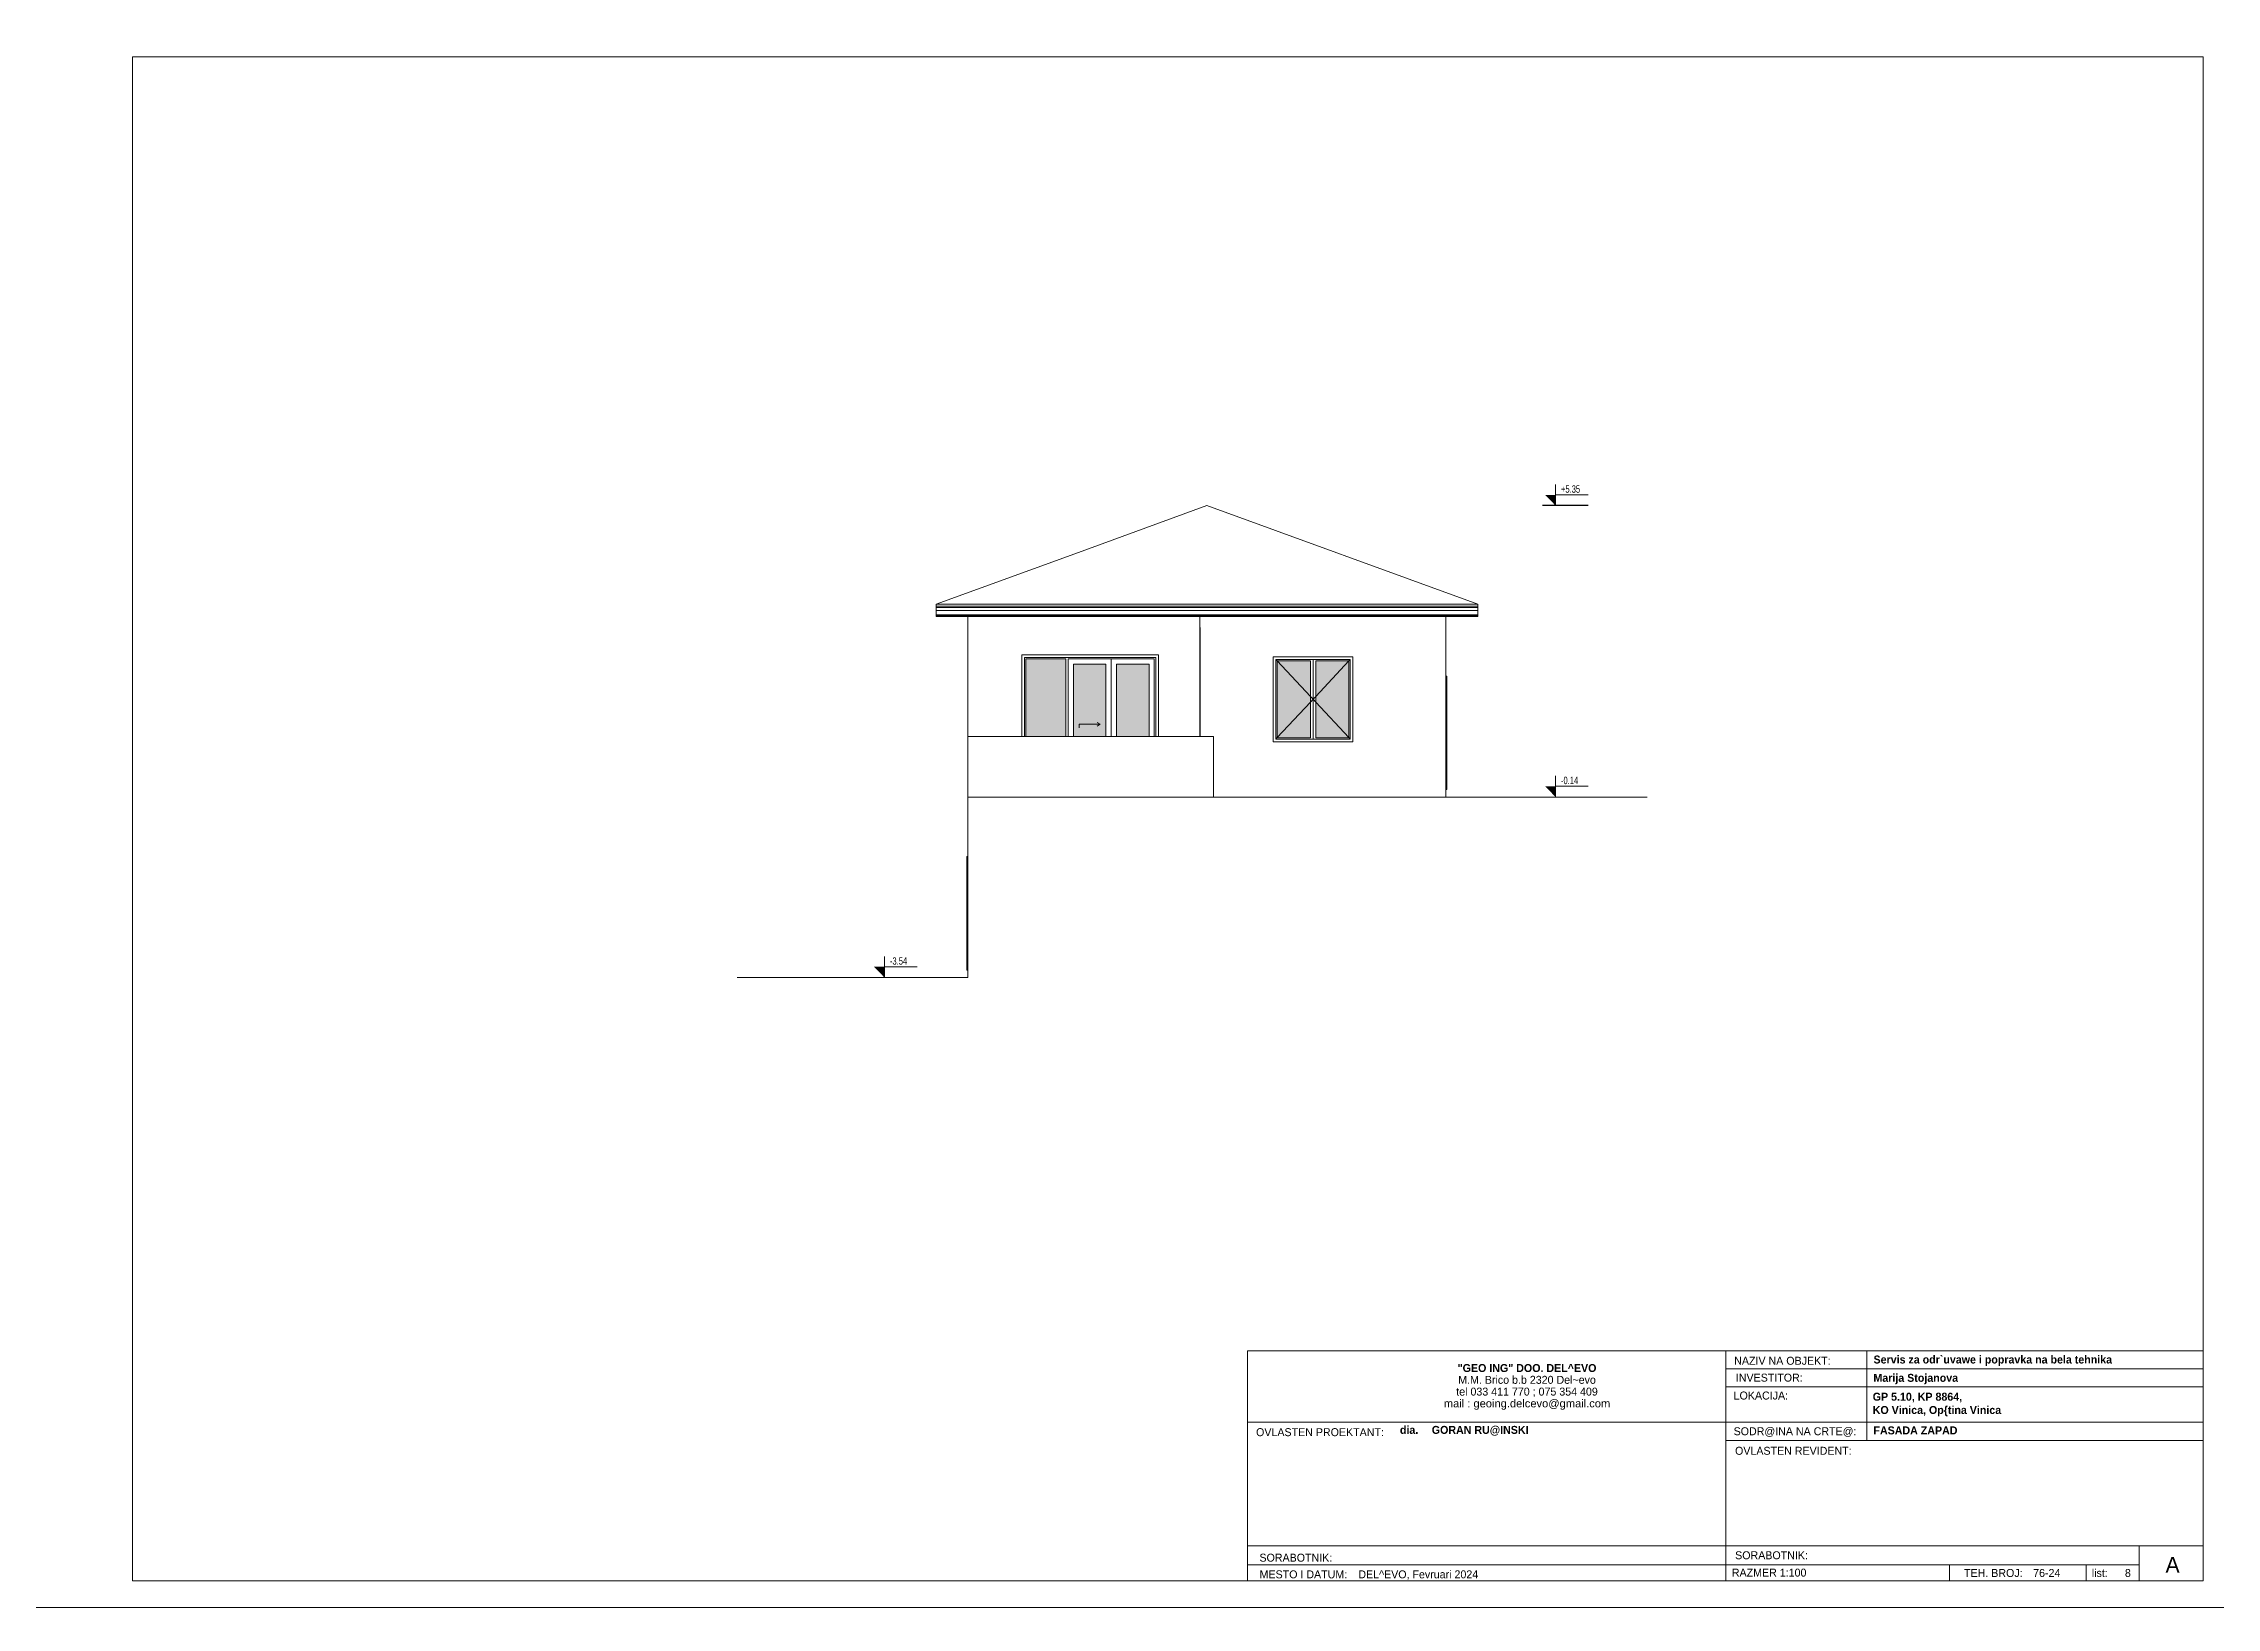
# Model space of a CAD drawing. Header units: millimetres. Extents: x -115530 to 122462, y -34508 to 119375.
# Drawn here: x -30705 to 10220, y 59975 to 89425 of the extents above; entities that cross this region are included whole.
import ezdxf

# ---------------------------------------------------------------- set-up
doc = ezdxf.new("R2010")
doc.units = ezdxf.units.MM
doc.header["$MEASUREMENT"] = 0
for name, color, linetype, lineweight, true_color in [('2D Drafting - General_Pen_No__5', 7, 'Continuous', 13, 0x40a5ff), ('New_Shell - Roof_Pen_No__92', 7, 'Continuous', 13, 0x6a6a6a), ('New_Site & Landscape - Terrain_Pen_No__93', 7, 'Continuous', 13, 0xa2a233), ('New_Structural - Bearing_Pen_No__87', 7, 'Continuous', 13, 0x6a6a6a)]:
    doc.layers.add(name, color=color, linetype=linetype, lineweight=lineweight, true_color=true_color)
for name, color, linetype, lineweight in [('Lines_Pen_No__1', 7, 'Continuous', 13), ('Pecat_Pen_No__1', 7, 'Continuous', 13), ('Roofs_Pen_No__1', 7, 'Continuous', 13)]:
    doc.layers.add(name, color=color, linetype=linetype, lineweight=lineweight)
doc.styles.add('GENERATED_STYLE_5', font='')
doc.styles.add('ROM', font='ROMANS.SHX', dxfattribs={"width": 0.7})
doc.styles.get('GENERATED_STYLE_5').set_extended_font_data('MAC C Swiss cyrillic', bold=True)

msp = doc.modelspace()

# ---------------------------------------------------------------- hatches: boundary and pattern name
h = msp.add_hatch(color=0)
h.dxf.hatch_style = 2
h.paths.add_polyline_path([(-2228.12, 80723.16), (-2424.97, 80926.36), (-2228.12, 80926.36)])
h = msp.add_hatch(color=0)
h.dxf.hatch_style = 2
h.paths.add_polyline_path([(-2228.12, 75236.65), (-2424.97, 75439.85), (-2228.12, 75439.85)])
h = msp.add_hatch(color=0)
h.dxf.hatch_style = 2
h.paths.add_polyline_path([(-14865.74, 71836.65), (-15062.59, 72039.85), (-14865.74, 72039.85)])
at = {"layer": '2D Drafting - General_Pen_No__5'}
h = msp.add_hatch(color=256, dxfattribs=at)
h.dxf.hatch_style = 1
h.set_gradient(color1=(255, 255, 255), color2=(122, 175, 223), rotation=90)
h.paths.add_polyline_path([(-11448.47, 77836.65), (-12204.71, 77836.65), (-12204.71, 76376.65), (-11448.47, 76376.65)])
h.paths.add_polyline_path([(-10696.59, 77736.65), (-11308.47, 77736.65), (-11308.47, 76376.65), (-10696.59, 76376.65)])
h.paths.add_polyline_path([(-9884.71, 77736.65), (-10496.59, 77736.65), (-10496.59, 76376.65), (-9884.71, 76376.65)])
h.paths.add_polyline_path([(-7469.71, 77798.2), (-7469.71, 76355.1), (-6844.71, 77023.2), (-6844.71, 77130.1)])
h.paths.add_polyline_path([(-6844.71, 77801.65), (-7469.71, 77801.65), (-7469.71, 77798.2), (-6844.71, 77130.1)])
h.paths.add_polyline_path([(-6119.71, 77798.2), (-6119.71, 77801.65), (-6744.71, 77801.65), (-6744.71, 77130.1)])
h.paths.add_polyline_path([(-6119.71, 77798.2), (-6744.71, 77130.1), (-6744.71, 77023.2), (-6119.71, 76355.1)])
h.paths.add_polyline_path([(-6744.71, 77023.2), (-6744.71, 76351.65), (-6119.71, 76351.65), (-6119.71, 76355.1)])
h.paths.add_polyline_path([(-6844.71, 77023.2), (-7469.71, 76355.1), (-7469.71, 76351.65), (-6844.71, 76351.65)])

# ---------------------------------------------------------------- linework, layer by layer
msp.add_line((-1612.17, 80724.14), (-2471.63, 80724.14))
at = {"color": 0, "lineweight": 5}
for points in [[(-2228.12, 80723.16), (-2228.12, 81123.16)], [(-2228.12, 80926.36), (-1612.17, 80926.36)], [(-2228.12, 75236.65), (-2228.12, 75636.65)], [(-2228.12, 75439.85), (-1612.17, 75439.85)], [(-14865.74, 71836.65), (-14865.74, 72236.65)], [(-14865.74, 72039.85), (-14249.79, 72039.85)]]:
    msp.add_lwpolyline(points, dxfattribs=at)
at = {"layer": 'Lines_Pen_No__1', "linetype": 'Continuous'}
for p, q in [((9969.56, 60475.49), (9969.56, 65510.98)), ((9969.56, 64809.92), (980.49, 64809.92)), ((980.49, 63117.85), (9969.56, 63117.85)), ((5189.42, 60779.03), (5189.42, 60475.49)), ((7763.4, 60779.03), (7763.4, 60475.49))]:
    msp.add_line(p, q, dxfattribs=at)
at = {"layer": 'Lines_Pen_No__1'}
msp.add_line((980.49, 60475.49), (980.49, 64809.92), dxfattribs=at)
at = {"layer": 'Lines_Pen_No__1', "linetype": 'Continuous', "flags": 128}
for points in [[(-8030.44, 64809.92), (980.49, 64809.92)], [(-8030.44, 60475.49), (-8030.44, 64809.92), (980.49, 64809.92)], [(3636.51, 64799.15), (3636.51, 63117.85)], [(980.49, 64469.15), (9969.56, 64469.15)], [(980.49, 64128.38), (9969.56, 64128.38)], [(-8030.44, 63468.38), (980.49, 63468.38)], [(980.49, 63468.38), (9969.56, 63468.38)], [(-8030.44, 61139.92), (9969.56, 61139.92)], [(8763.4, 60839.92), (8763.4, 60475.49), (8763.4, 61139.92)], [(-8030.44, 60779.03), (8763.4, 60779.03)], [(-8030.44, 60475.49), (9969.56, 60475.49)]]:
    msp.add_lwpolyline(points, dxfattribs=at)
at = {"layer": 'New_Shell - Roof_Pen_No__92', "color": 23, "linetype": 'Continuous', "lineweight": 13, "true_color": 0xbf8080}
for p, q in [((-8794.71, 80724.14), (-11282.21, 79818.76)), ((-3694.71, 78867.89), (-8794.71, 80724.14)), ((-11282.21, 79818.76), (-13894.71, 78867.89)), ((-13889.56, 78869.76), (-13894.71, 78869.76)), ((-13894.71, 78869.76), (-13894.71, 78867.89)), ((-13894.71, 78867.89), (-8669.71, 78867.89)), ((-13894.71, 78867.89), (-13894.71, 78830.64)), ((-8669.71, 78830.64), (-13894.71, 78830.64)), ((-13894.71, 78830.64), (-13894.71, 78804.04)), ((-8669.71, 78804.04), (-13894.71, 78804.04)), ((-13894.71, 78804.04), (-13894.71, 78802.97)), ((-8669.71, 78802.97), (-13894.71, 78802.97)), ((-13894.71, 78802.97), (-13894.71, 78749.76)), ((-8669.71, 78749.76), (-13894.71, 78749.76)), ((-13894.71, 78749.76), (-13894.71, 78669.95)), ((-8669.71, 78669.95), (-13894.71, 78669.95)), ((-13894.71, 78669.95), (-13894.71, 78656.65)), ((-13894.71, 78636.65), (-13894.71, 78656.65)), ((-8669.71, 78656.65), (-13894.71, 78656.65)), ((-13894.71, 78636.65), (-8669.71, 78636.65)), ((-8669.71, 78867.89), (-3694.71, 78867.89)), ((-3694.71, 78830.64), (-8669.71, 78830.64)), ((-3694.71, 78804.04), (-8669.71, 78804.04)), ((-3694.71, 78802.97), (-8669.71, 78802.97)), ((-3694.71, 78749.76), (-8669.71, 78749.76)), ((-3694.71, 78669.95), (-8669.71, 78669.95)), ((-3694.71, 78656.65), (-8669.71, 78656.65)), ((-8669.71, 78636.65), (-3694.71, 78636.65)), ((-3694.71, 78869.76), (-3699.87, 78869.76)), ((-3694.71, 78867.89), (-3694.71, 78869.76)), ((-3694.71, 78830.64), (-3694.71, 78867.89)), ((-3694.71, 78804.04), (-3694.71, 78830.64)), ((-3694.71, 78802.97), (-3694.71, 78804.04)), ((-3694.71, 78749.76), (-3694.71, 78802.97)), ((-3694.71, 78669.95), (-3694.71, 78749.76)), ((-3694.71, 78656.65), (-3694.71, 78669.95)), ((-3694.71, 78636.65), (-3694.71, 78656.65))]:
    msp.add_line(p, q, dxfattribs=at)
at = {"layer": 'New_Site & Landscape - Terrain_Pen_No__93', "color": 55, "linetype": 'Continuous', "lineweight": 13, "true_color": 0xa2a233}
for p, q in [((-13294.71, 75236.65), (-502.74, 75236.65)), ((-17641.62, 71836.65), (-13294.71, 71836.65))]:
    msp.add_line(p, q, dxfattribs=at)
at = {"layer": 'New_Structural - Bearing_Pen_No__87', "color": 251, "linetype": 'Continuous', "lineweight": 20, "true_color": 0x6a6a6a}
for p, q in [((-13294.71, 78426.65), (-13294.71, 78636.65)), ((-8928.99, 78636.65), (-8928.99, 76376.65)), ((-4294.71, 78426.65), (-4294.71, 78636.65)), ((-13294.71, 76376.65), (-13294.71, 78426.65)), ((-8919.71, 78426.65), (-8928.99, 78426.65)), ((-8919.71, 76376.65), (-8919.71, 78426.65)), ((-4294.71, 75376.65), (-4294.71, 78426.65)), ((-12281.71, 77913.65), (-12281.71, 76376.65)), ((-9707.71, 77913.65), (-12281.71, 77913.65)), ((-12231.71, 76376.65), (-12231.71, 77863.65)), ((-12231.71, 77863.65), (-9757.71, 77863.65)), ((-12204.71, 76376.65), (-12204.71, 77836.65)), ((-12204.71, 77836.65), (-11448.47, 77836.65)), ((-11448.47, 77836.65), (-11448.47, 76376.65)), ((-11408.47, 76376.65), (-11408.47, 77836.65)), ((-11408.47, 77836.65), (-10596.59, 77836.65)), ((-10596.59, 77736.65), (-10596.59, 77836.65)), ((-10596.59, 77836.65), (-9784.71, 77836.65)), ((-9784.71, 77836.65), (-9784.71, 77736.65)), ((-9757.71, 77863.65), (-9757.71, 76376.65)), ((-9707.71, 76376.65), (-9707.71, 77913.65)), ((-7544.71, 77876.65), (-6044.71, 77876.65)), ((-7544.71, 76276.65), (-7544.71, 77876.65)), ((-7494.71, 76326.65), (-7494.71, 77826.65)), ((-7494.71, 77826.65), (-6094.71, 77826.65)), ((-7494.71, 77824.92), (-7469.71, 77798.2)), ((-7469.71, 76351.65), (-7469.71, 77801.65)), ((-7469.71, 77801.65), (-6844.71, 77801.65)), ((-7469.71, 77798.2), (-6844.71, 77130.1)), ((-6844.71, 77801.65), (-6844.71, 76351.65)), ((-6794.71, 77826.65), (-6794.71, 77801.65)), ((-6794.71, 77801.65), (-6794.71, 76351.65)), ((-6744.71, 76351.65), (-6744.71, 77801.65)), ((-6744.71, 77801.65), (-6119.71, 77801.65)), ((-6119.71, 77798.2), (-6744.71, 77130.1)), ((-6094.71, 77824.92), (-6119.71, 77798.2)), ((-6119.71, 77801.65), (-6119.71, 76351.65)), ((-6094.71, 77826.65), (-6094.71, 76326.65)), ((-6044.71, 77876.65), (-6044.71, 76276.65)), ((-11308.47, 77736.65), (-11308.47, 76376.65)), ((-10696.59, 77736.65), (-11308.47, 77736.65)), ((-10696.59, 76376.65), (-10696.59, 77736.65)), ((-10596.59, 76376.65), (-10596.59, 77736.65)), ((-10496.59, 77736.65), (-10496.59, 76376.65)), ((-9884.71, 77736.65), (-10496.59, 77736.65)), ((-9884.71, 76376.65), (-9884.71, 77736.65)), ((-9784.71, 77736.65), (-9784.71, 76376.65)), ((-4275.71, 77513.65), (-4294.71, 77513.65)), ((-4275.71, 77513.65), (-4275.71, 75376.65)), ((-7469.71, 76355.1), (-6844.71, 77023.2)), ((-6844.71, 77130.1), (-6794.71, 77076.65)), ((-6844.71, 77023.2), (-6794.71, 77076.65)), ((-6744.71, 77130.1), (-6794.71, 77076.65)), ((-6744.71, 77023.2), (-6794.71, 77076.65)), ((-6119.71, 76355.1), (-6744.71, 77023.2)), ((-11202.53, 76606.65), (-11122.53, 76606.65)), ((-11202.53, 76606.65), (-11202.53, 76536.65)), ((-11122.53, 76606.65), (-11072.53, 76606.65)), ((-11072.53, 76606.65), (-10992.53, 76606.65)), ((-10992.53, 76606.65), (-10942.53, 76606.65)), ((-10942.53, 76606.65), (-10882.53, 76606.65)), ((-10882.53, 76606.65), (-10802.53, 76606.65)), ((-10802.53, 76606.65), (-10863.15, 76641.65)), ((-10802.53, 76606.65), (-10863.15, 76571.65)), ((-13294.71, 76376.65), (-13144.71, 76376.65)), ((-13294.71, 75376.65), (-13294.71, 76376.65)), ((-13144.71, 76376.65), (-8819.71, 76376.65)), ((-8819.71, 76376.65), (-8669.71, 76376.65)), ((-8669.71, 76376.65), (-8669.71, 75376.65)), ((-6044.71, 76276.65), (-7544.71, 76276.65)), ((-7494.71, 76328.37), (-7469.71, 76355.1)), ((-6094.71, 76326.65), (-7494.71, 76326.65)), ((-6844.71, 76351.65), (-7469.71, 76351.65)), ((-6794.71, 76351.65), (-6794.71, 76326.65)), ((-6119.71, 76351.65), (-6744.71, 76351.65)), ((-6094.71, 76328.37), (-6119.71, 76355.1)), ((-13294.71, 75236.65), (-13294.71, 75376.65)), ((-8669.71, 75236.65), (-8669.71, 75376.65)), ((-4275.71, 75376.65), (-4294.71, 75376.65)), ((-4294.71, 75236.65), (-4294.71, 75376.65)), ((-13294.71, 75236.65), (-8669.71, 75236.65)), ((-13294.71, 75026.65), (-13294.71, 75236.65)), ((-13294.71, 71836.65), (-13294.71, 75026.65)), ((-13313.71, 74113.65), (-13313.71, 71976.65)), ((-13313.71, 74113.65), (-13294.71, 74113.65)), ((-13313.71, 71976.65), (-13294.71, 71976.65))]:
    msp.add_line(p, q, dxfattribs=at)
at = {"layer": 'Roofs_Pen_No__1'}
for points in [[(-31530.44, 59975.49), (10469.56, 59975.49), (10469.56, 89675.49), (-31530.44, 89675.49)], [(-29030.44, 60475.49), (9969.56, 60475.49), (9969.56, 89175.49), (-29030.44, 89175.49)]]:
    msp.add_lwpolyline(points, close=True, dxfattribs=at)

# ---------------------------------------------------------------- texts
at = {"color": 0, "char_height": 140, "attachment_point": 1, "style": 'ROM'}
for s, insert in [('{\\fHelvetica|b0|i0|c0|p1;+5.35}', (-2126.52, 81105.82)), ('{\\fHelvetica|b0|i0|c0|p1;-0.14}', (-2126.52, 75619.3)), ('{\\fHelvetica|b0|i0|c0|p1;-3.54}', (-14764.14, 72219.3))]:
    msp.add_mtext(s, dxfattribs=dict(at, insert=insert))
at = {"layer": 'Pecat_Pen_No__1', "linetype": 'Continuous', "style": 'GENERATED_STYLE_5'}
for s, insert, char_height, attachment_point in [('\\pqc;{\\fMAC C Swiss|b0|i0|c0|p0;NAZIV NA OBJEKT:}', (2044.31, 64696.96), 150, 2), ('{\\fMAC C Swiss|b1|i0|c0|p34;Servis za odr`uvawe i popravka na bela tehnika}', (3759.83, 64720.45), 150, 1), ('\\pqc;{\\fMAC C Swiss|b0|i0|c0|p0;INVESTITOR:}', (1796.54, 64379.37), 150, 2), ('{\\fMAC C Swiss|b1|i0|c0|p34;Marija Stojanova}', (3758.25, 64375.47), 150, 1), ('\\pqc;{\\fMAC C Swiss|b0|i0|c0|p0;LOKACIJA:}', (1637.72, 64042.4), 150, 2), ('\\A1;{\\fMAC C Swiss|b1|i0|c0|p34; GP 5.10, KP 8864,  \\P KO Vinica, Op\\{tina Vinica}', (3689.07, 64019.98), 150, 1), ('{\\fMAC C Swiss|b0|i0|c0|p34;OVLASTEN PROEKTANT:}', (-7868.48, 63352.37), 150, 1), ('{\\fMAC C Swiss|b1|i0|c0|p34;dia.^IGORAN RU@INSKI}', (-5159.59, 63395.31), 150, 1), ('\\pqc;{\\fMAC C Swiss|b0|i0|c0|p0;SODR@INA NA CRTE@:}', (2281.43, 63369.46), 150, 2), ('{\\fMAC C Swiss|b1|i0|c0|p34;FASADA ZAPAD}', (3758.25, 63385.47), 150, 1), ('\\pqc;{\\fMAC C Swiss|b0|i0|c0|p0;OVLASTEN REVIDENT:}', (2249.72, 63001.84), 150, 2), ('\\pqc;{\\fMAC C Swiss|b0|i0|c0|p0;SORABOTNIK:}', (-7119.5, 60989.32), 150, 2), ('\\pqc;{\\fMAC C Swiss|b0|i0|c0|p0;SORABOTNIK:}', (1838.81, 61034.49), 150, 2), ('\\pqc;{\\fMAC C Swiss|b0|i0|c0|p0;MESTO I DATUM:}', (-6977.62, 60675.18), 150, 2), ('{\\fMAC C Swiss|b0|i0|c0|p34;DEL^ EVO, Fevruari 2024}', (-5942.69, 60675.18), 150, 1), ('{\\fMAC C Swiss|b0|i0|c0|p0;\\A1;RAZMER 1:100^I}', (1091.57, 60707.6), 150, 1), ('\\pqc;{\\fMAC C Swiss|b0|i0|c0|p0;TEH. BROJ:}', (6016.01, 60701), 150, 2), ('{\\fMAC C Swiss|b0|i0|c0|p34;76-24}', (6765.92, 60701), 150, 1), ('{\\fMAC C Swiss|b0|i0|c0|p34;list:}', (7870.8, 60701), 150, 1), ('{\\fMAC C Swiss|b0|i0|c0|p34;8}', (8494.33, 60701), 150, 1), ('{\\fMAC C Swiss|b0|i0|c0|p34;A}', (9391.65, 60779.03), 300, 5)]:
    msp.add_mtext(s, dxfattribs=dict(at, insert=insert, char_height=char_height, attachment_point=attachment_point))
at = {"layer": 'Pecat_Pen_No__1', "linetype": 'Continuous', "insert": (-2765.85, 64129.55), "char_height": 150, "attachment_point": 5, "line_spacing_factor": 0.887159, "style": 'GENERATED_STYLE_5'}
msp.add_mtext('\\A1;{\\fMAC C Swiss|b1|i0|c0|p34;"GEO ING" DOO. DEL^ EVO}\\P{\\fMAC C Swiss|b0|i0|c0|p34;M.M. Brico b.b 2320 Del~evo \\Ptel 033 411 770 ; 075 354 409 \\P\\fArial|b0|i0|c0|p34;mail : geoing.delcevo@gmail.com}', dxfattribs=at)

doc.saveas('drawing.dxf')
